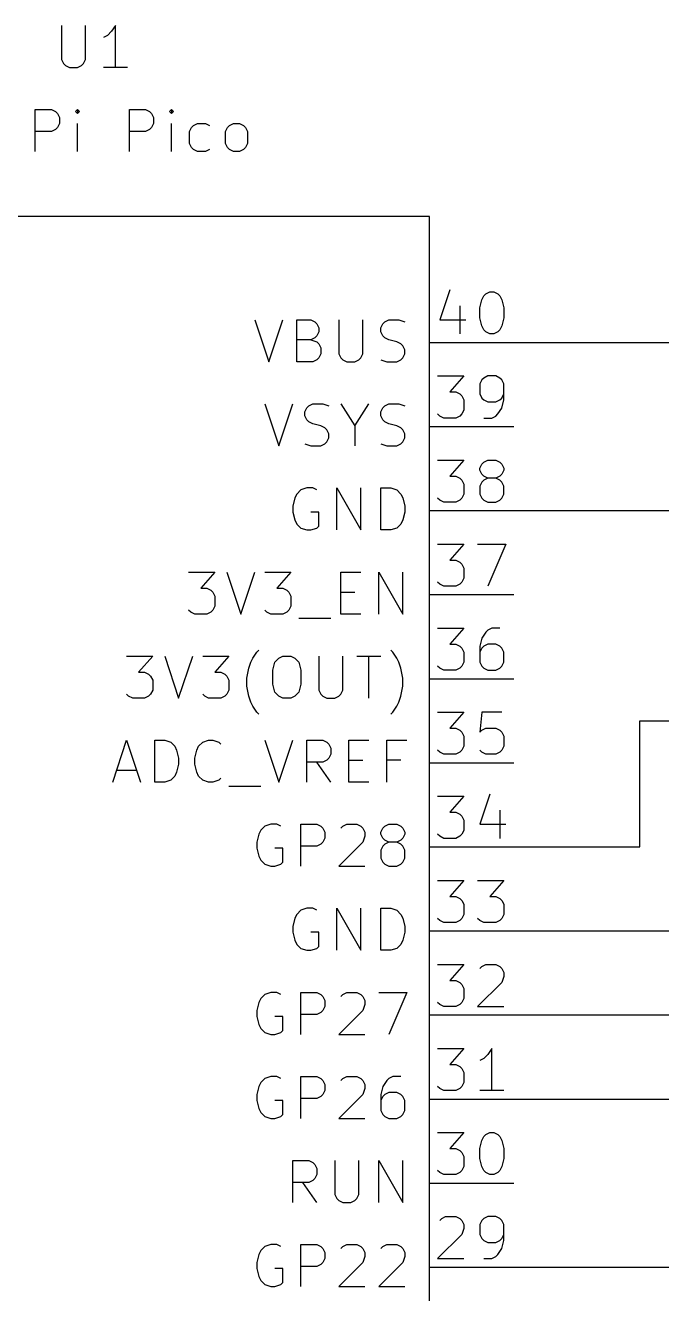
# Model space of a CAD drawing. Extents: x 4.17 to 7.23, y -4.62 to -2.02.
# Drawn here: x 5.719 to 6.476, y -3.532 to -2.023 of the extents above; entities that cross this region are included whole.
import ezdxf

# ---------------------------------------------------------------- set-up
doc = ezdxf.new("R2010")
doc.units = 0
doc.header["$MEASUREMENT"] = 0
doc.layers.add('BLACK', color=7, linetype='CONTINUOUS')

msp = doc.modelspace()

# ---------------------------------------------------------------- linework, layer by layer
at = {"layer": 'BLACK', "linetype": 'CONTINUOUS'}
for p, q in [((5.7619, -2.0228), (5.7619, -2.0633)), ((5.7905, -2.0633), (5.7905, -2.0228)), ((5.8167, -2.0347), (5.8119, -2.0371)), ((5.8214, -2.0299), (5.8167, -2.0347)), ((5.8262, -2.0228), (5.8214, -2.0299)), ((5.8262, -2.0728), (5.8262, -2.0228)), ((5.7619, -2.0633), (5.7643, -2.068)), ((5.7881, -2.068), (5.7905, -2.0633)), ((5.7643, -2.068), (5.7667, -2.0704)), ((5.7667, -2.0704), (5.7714, -2.0728)), ((5.7714, -2.0728), (5.7809, -2.0728)), ((5.7809, -2.0728), (5.7857, -2.0704)), ((5.7857, -2.0704), (5.7881, -2.068)), ((5.8405, -2.0728), (5.8119, -2.0728)), ((5.7309, -2.1728), (5.7309, -2.1228)), ((5.7309, -2.1228), (5.75, -2.1228)), ((5.75, -2.1228), (5.7548, -2.1252)), ((5.7548, -2.1252), (5.7571, -2.1276)), ((5.7809, -2.1228), (5.7786, -2.1252)), ((5.7786, -2.1252), (5.7809, -2.1276)), ((5.7833, -2.1252), (5.7809, -2.1228)), ((5.7809, -2.1228), (5.7809, -2.1276)), ((5.7809, -2.1276), (5.7833, -2.1252)), ((5.8429, -2.1728), (5.8429, -2.1228)), ((5.8429, -2.1228), (5.8619, -2.1228)), ((5.8619, -2.1228), (5.8667, -2.1252)), ((5.8667, -2.1252), (5.869, -2.1276)), ((5.8929, -2.1228), (5.8905, -2.1252)), ((5.8905, -2.1252), (5.8929, -2.1276)), ((5.8952, -2.1252), (5.8929, -2.1228)), ((5.8929, -2.1228), (5.8929, -2.1276)), ((5.8929, -2.1276), (5.8952, -2.1252)), ((5.7571, -2.1276), (5.7595, -2.1323)), ((5.7595, -2.1395), (5.7571, -2.1442)), ((5.7595, -2.1323), (5.7595, -2.1395)), ((5.7809, -2.1728), (5.7809, -2.1395)), ((5.869, -2.1276), (5.8714, -2.1323)), ((5.8714, -2.1395), (5.869, -2.1442)), ((5.8714, -2.1323), (5.8714, -2.1395)), ((5.8929, -2.1728), (5.8929, -2.1395)), ((5.9167, -2.1442), (5.919, -2.1419)), ((5.919, -2.1419), (5.9238, -2.1395)), ((5.9238, -2.1395), (5.9333, -2.1395)), ((5.9333, -2.1395), (5.9381, -2.1419)), ((5.9595, -2.1442), (5.9619, -2.1419)), ((5.9619, -2.1419), (5.9667, -2.1395)), ((5.9667, -2.1395), (5.9738, -2.1395)), ((5.9738, -2.1395), (5.9786, -2.1419)), ((5.9786, -2.1419), (5.981, -2.1442)), ((5.75, -2.149), (5.7309, -2.149)), ((5.7548, -2.1466), (5.75, -2.149)), ((5.7571, -2.1442), (5.7548, -2.1466)), ((5.8619, -2.149), (5.8429, -2.149)), ((5.8667, -2.1466), (5.8619, -2.149)), ((5.869, -2.1442), (5.8667, -2.1466)), ((5.9143, -2.149), (5.9167, -2.1442)), ((5.9143, -2.1633), (5.9143, -2.149)), ((5.9571, -2.149), (5.9595, -2.1442)), ((5.9571, -2.1633), (5.9571, -2.149)), ((5.981, -2.1442), (5.9833, -2.149)), ((5.9833, -2.149), (5.9833, -2.1633)), ((5.9167, -2.168), (5.9143, -2.1633)), ((5.919, -2.1704), (5.9167, -2.168)), ((5.9238, -2.1728), (5.919, -2.1704)), ((5.9381, -2.1704), (5.9333, -2.1728)), ((5.9595, -2.168), (5.9571, -2.1633)), ((5.9619, -2.1704), (5.9595, -2.168)), ((5.9667, -2.1728), (5.9619, -2.1704)), ((5.9786, -2.1704), (5.9738, -2.1728)), ((5.981, -2.168), (5.9786, -2.1704)), ((5.9833, -2.1633), (5.981, -2.168)), ((5.9333, -2.1728), (5.9238, -2.1728)), ((5.9738, -2.1728), (5.9667, -2.1728)), ((6.2, -2.25), (5.4, -2.25)), ((6.2, -4.4), (6.2, -2.25)), ((6.2238, -2.3375), (6.2119, -2.3732)), ((6.2595, -2.3589), (6.2619, -2.3494)), ((6.2619, -2.3494), (6.2643, -2.3446)), ((6.2643, -2.3446), (6.2667, -2.3423)), ((6.2667, -2.3423), (6.2714, -2.3399)), ((6.2714, -2.3399), (6.2762, -2.3399)), ((6.2762, -2.3399), (6.2809, -2.3423)), ((6.2809, -2.3423), (6.2833, -2.3446)), ((6.2833, -2.3446), (6.2857, -2.3494)), ((6.2857, -2.3494), (6.2881, -2.3589)), ((6.2357, -2.3565), (6.2357, -2.3899)), ((6.2595, -2.3708), (6.2595, -2.3589)), ((6.2881, -2.3589), (6.2881, -2.3708)), ((5.9919, -2.3731), (6.0086, -2.4231)), ((6.0086, -2.4231), (6.0252, -2.3731)), ((6.0419, -2.4231), (6.0419, -2.3731)), ((6.0419, -2.3731), (6.0586, -2.3731)), ((6.0586, -2.3731), (6.0633, -2.3755)), ((6.0633, -2.3755), (6.0657, -2.3779)), ((6.0657, -2.3779), (6.0681, -2.3827)), ((6.0681, -2.3827), (6.0681, -2.3874)), ((6.0919, -2.3731), (6.0919, -2.4136)), ((6.1205, -2.4136), (6.1205, -2.3731)), ((6.1419, -2.3827), (6.1443, -2.3779)), ((6.1419, -2.3874), (6.1419, -2.3827)), ((6.1443, -2.3779), (6.1467, -2.3755)), ((6.1467, -2.3755), (6.1514, -2.3731)), ((6.1514, -2.3731), (6.1633, -2.3731)), ((6.1633, -2.3731), (6.1705, -2.3755)), ((6.2119, -2.3732), (6.2429, -2.3732)), ((6.2619, -2.3804), (6.2595, -2.3708)), ((6.2643, -2.3851), (6.2619, -2.3804)), ((6.2857, -2.3804), (6.2833, -2.3851)), ((6.2881, -2.3708), (6.2857, -2.3804)), ((6.0586, -2.3969), (6.0419, -2.3969)), ((6.0633, -2.3946), (6.0586, -2.3969)), ((6.0586, -2.3969), (6.0657, -2.3993)), ((6.0657, -2.3922), (6.0633, -2.3946)), ((6.0681, -2.3874), (6.0657, -2.3922)), ((6.1443, -2.3922), (6.1419, -2.3874)), ((6.1467, -2.3946), (6.1443, -2.3922)), ((6.1514, -2.3969), (6.1467, -2.3946)), ((6.161, -2.3993), (6.1514, -2.3969)), ((6.2667, -2.3875), (6.2643, -2.3851)), ((6.2714, -2.3899), (6.2667, -2.3875)), ((6.2762, -2.3899), (6.2714, -2.3899)), ((6.2809, -2.3875), (6.2762, -2.3899)), ((6.2833, -2.3851), (6.2809, -2.3875)), ((6.0657, -2.3993), (6.0681, -2.4017)), ((6.0681, -2.4017), (6.0705, -2.4065)), ((6.0705, -2.4136), (6.0681, -2.4184)), ((6.0705, -2.4065), (6.0705, -2.4136)), ((6.0919, -2.4136), (6.0943, -2.4184)), ((6.1181, -2.4184), (6.1205, -2.4136)), ((6.1657, -2.4017), (6.161, -2.3993)), ((6.1681, -2.4041), (6.1657, -2.4017)), ((6.1705, -2.4088), (6.1681, -2.4041)), ((6.1681, -2.4184), (6.1705, -2.4136)), ((6.1705, -2.4136), (6.1705, -2.4088)), ((6.2, -2.4), (6.3, -2.4)), ((6.3, -2.4), (6.85, -2.4)), ((6.0609, -2.4231), (6.0419, -2.4231)), ((6.0657, -2.4208), (6.0609, -2.4231)), ((6.0681, -2.4184), (6.0657, -2.4208)), ((6.0943, -2.4184), (6.0967, -2.4208)), ((6.0967, -2.4208), (6.1014, -2.4231)), ((6.1014, -2.4231), (6.1109, -2.4231)), ((6.1109, -2.4231), (6.1157, -2.4208)), ((6.1157, -2.4208), (6.1181, -2.4184)), ((6.1419, -2.4208), (6.149, -2.4231)), ((6.149, -2.4231), (6.161, -2.4231)), ((6.161, -2.4231), (6.1657, -2.4208)), ((6.1657, -2.4208), (6.1681, -2.4184)), ((6.2095, -2.4399), (6.2405, -2.4399)), ((6.2405, -2.4399), (6.2238, -2.4589)), ((6.2643, -2.4423), (6.2619, -2.4446)), ((6.269, -2.4399), (6.2643, -2.4423)), ((6.2786, -2.4399), (6.269, -2.4399)), ((6.2833, -2.4423), (6.2786, -2.4399)), ((6.2857, -2.4446), (6.2833, -2.4423)), ((6.2238, -2.4589), (6.231, -2.4589)), ((6.231, -2.4589), (6.2357, -2.4613)), ((6.2619, -2.4446), (6.2595, -2.4494)), ((6.2595, -2.4494), (6.2595, -2.4613)), ((6.2881, -2.4494), (6.2857, -2.4446)), ((6.2881, -2.4684), (6.2881, -2.4494)), ((6.0038, -2.4731), (6.0205, -2.5231)), ((6.0205, -2.5231), (6.0371, -2.4731)), ((6.0562, -2.4755), (6.061, -2.4731)), ((6.061, -2.4731), (6.0729, -2.4731)), ((6.0729, -2.4731), (6.08, -2.4755)), ((6.0943, -2.4731), (6.1109, -2.4993)), ((6.1109, -2.4993), (6.1276, -2.4731)), ((6.1467, -2.4755), (6.1514, -2.4731)), ((6.1514, -2.4731), (6.1633, -2.4731)), ((6.1633, -2.4731), (6.1705, -2.4755)), ((6.2357, -2.4613), (6.2381, -2.4637)), ((6.2381, -2.4637), (6.2405, -2.4684)), ((6.2405, -2.4684), (6.2405, -2.4804)), ((6.2595, -2.4613), (6.2619, -2.4661)), ((6.2619, -2.4661), (6.2643, -2.4684)), ((6.2643, -2.4684), (6.269, -2.4708)), ((6.269, -2.4708), (6.2786, -2.4708)), ((6.2786, -2.4708), (6.2833, -2.4684)), ((6.2833, -2.4684), (6.2857, -2.4661)), ((6.2857, -2.4661), (6.2881, -2.4613)), ((6.2857, -2.478), (6.2881, -2.4684)), ((6.0514, -2.4827), (6.0538, -2.4779)), ((6.0514, -2.4874), (6.0514, -2.4827)), ((6.0538, -2.4922), (6.0514, -2.4874)), ((6.0538, -2.4779), (6.0562, -2.4755)), ((6.1419, -2.4827), (6.1443, -2.4779)), ((6.1419, -2.4874), (6.1419, -2.4827)), ((6.1443, -2.4922), (6.1419, -2.4874)), ((6.1443, -2.4779), (6.1467, -2.4755)), ((6.2119, -2.4875), (6.2095, -2.4851)), ((6.2167, -2.4899), (6.2119, -2.4875)), ((6.2357, -2.4875), (6.231, -2.4899)), ((6.2381, -2.4851), (6.2357, -2.4875)), ((6.2405, -2.4804), (6.2381, -2.4851)), ((6.2738, -2.4899), (6.2786, -2.4875)), ((6.2786, -2.4875), (6.2809, -2.4851)), ((6.2809, -2.4851), (6.2857, -2.478)), ((6.0562, -2.4946), (6.0538, -2.4922)), ((6.061, -2.4969), (6.0562, -2.4946)), ((6.0705, -2.4993), (6.061, -2.4969)), ((6.0752, -2.5017), (6.0705, -2.4993)), ((6.0776, -2.5041), (6.0752, -2.5017)), ((6.08, -2.5088), (6.0776, -2.5041)), ((6.1109, -2.4993), (6.1109, -2.5231)), ((6.1467, -2.4946), (6.1443, -2.4922)), ((6.1514, -2.4969), (6.1467, -2.4946)), ((6.161, -2.4993), (6.1514, -2.4969)), ((6.1657, -2.5017), (6.161, -2.4993)), ((6.1681, -2.5041), (6.1657, -2.5017)), ((6.1705, -2.5088), (6.1681, -2.5041)), ((6.2, -2.5), (6.3, -2.5)), ((6.231, -2.4899), (6.2167, -2.4899)), ((6.2643, -2.4899), (6.2738, -2.4899)), ((6.0752, -2.5208), (6.0776, -2.5184)), ((6.0776, -2.5184), (6.08, -2.5136)), ((6.08, -2.5136), (6.08, -2.5088)), ((6.1657, -2.5208), (6.1681, -2.5184)), ((6.1681, -2.5184), (6.1705, -2.5136)), ((6.1705, -2.5136), (6.1705, -2.5088)), ((6.0514, -2.5208), (6.0586, -2.5231)), ((6.0586, -2.5231), (6.0705, -2.5231)), ((6.0705, -2.5231), (6.0752, -2.5208)), ((6.1419, -2.5208), (6.149, -2.5231)), ((6.149, -2.5231), (6.161, -2.5231)), ((6.161, -2.5231), (6.1657, -2.5208)), ((6.2095, -2.5399), (6.2405, -2.5399)), ((6.2405, -2.5399), (6.2238, -2.5589)), ((6.2595, -2.5494), (6.2619, -2.5446)), ((6.2595, -2.5518), (6.2595, -2.5494)), ((6.2619, -2.5446), (6.2643, -2.5423)), ((6.2643, -2.5423), (6.269, -2.5399)), ((6.269, -2.5399), (6.2786, -2.5399)), ((6.2786, -2.5399), (6.2833, -2.5423)), ((6.2833, -2.5423), (6.2857, -2.5446)), ((6.2857, -2.5446), (6.2881, -2.5494)), ((6.2881, -2.5494), (6.2881, -2.5518)), ((6.2238, -2.5589), (6.231, -2.5589)), ((6.231, -2.5589), (6.2357, -2.5613)), ((6.2357, -2.5613), (6.2381, -2.5637)), ((6.2381, -2.5637), (6.2405, -2.5684)), ((6.2619, -2.5565), (6.2595, -2.5518)), ((6.2643, -2.5589), (6.2619, -2.5565)), ((6.2643, -2.5637), (6.2619, -2.5661)), ((6.269, -2.5613), (6.2643, -2.5589)), ((6.269, -2.5613), (6.2643, -2.5637)), ((6.2786, -2.5613), (6.269, -2.5613)), ((6.2833, -2.5589), (6.2786, -2.5613)), ((6.2833, -2.5637), (6.2786, -2.5613)), ((6.2857, -2.5565), (6.2833, -2.5589)), ((6.2857, -2.5661), (6.2833, -2.5637)), ((6.2881, -2.5518), (6.2857, -2.5565)), ((6.0467, -2.5755), (6.0419, -2.5803)), ((6.0538, -2.5731), (6.0467, -2.5755)), ((6.0609, -2.5731), (6.0538, -2.5731)), ((6.0657, -2.5755), (6.0609, -2.5731)), ((6.0895, -2.6231), (6.0895, -2.5731)), ((6.0895, -2.5731), (6.1181, -2.6231)), ((6.1181, -2.6231), (6.1181, -2.5731)), ((6.1419, -2.6231), (6.1419, -2.5731)), ((6.1419, -2.5731), (6.1538, -2.5731)), ((6.1538, -2.5731), (6.1609, -2.5755)), ((6.1609, -2.5755), (6.1657, -2.5803)), ((6.2405, -2.5684), (6.2405, -2.5804)), ((6.2619, -2.5661), (6.2595, -2.5708)), ((6.2595, -2.5708), (6.2595, -2.5804)), ((6.2881, -2.5708), (6.2857, -2.5661)), ((6.2881, -2.5804), (6.2881, -2.5708)), ((6.0395, -2.585), (6.0371, -2.5946)), ((6.0371, -2.5946), (6.0371, -2.6017)), ((6.0419, -2.5803), (6.0395, -2.585)), ((6.1657, -2.5803), (6.1681, -2.585)), ((6.1681, -2.585), (6.1705, -2.5946)), ((6.1705, -2.5946), (6.1705, -2.6017)), ((6.2119, -2.5875), (6.2095, -2.5851)), ((6.2167, -2.5899), (6.2119, -2.5875)), ((6.231, -2.5899), (6.2167, -2.5899)), ((6.2357, -2.5875), (6.231, -2.5899)), ((6.2381, -2.5851), (6.2357, -2.5875)), ((6.2405, -2.5804), (6.2381, -2.5851)), ((6.2595, -2.5804), (6.2619, -2.5851)), ((6.2619, -2.5851), (6.2643, -2.5875)), ((6.2643, -2.5875), (6.269, -2.5899)), ((6.269, -2.5899), (6.2786, -2.5899)), ((6.2786, -2.5899), (6.2833, -2.5875)), ((6.2833, -2.5875), (6.2857, -2.5851)), ((6.2857, -2.5851), (6.2881, -2.5804)), ((6.0371, -2.6017), (6.0395, -2.6112)), ((6.0681, -2.6017), (6.0586, -2.6017)), ((6.0681, -2.6184), (6.0681, -2.6017)), ((6.1705, -2.6017), (6.1681, -2.6112)), ((6.2, -2.6), (6.3, -2.6)), ((6.3, -2.6), (6.65, -2.6)), ((6.0395, -2.6112), (6.0419, -2.616)), ((6.0419, -2.616), (6.0467, -2.6208)), ((6.0467, -2.6208), (6.0538, -2.6231)), ((6.0538, -2.6231), (6.0586, -2.6231)), ((6.0586, -2.6231), (6.0657, -2.6208)), ((6.0657, -2.6208), (6.0681, -2.6184)), ((6.1538, -2.6231), (6.1419, -2.6231)), ((6.1609, -2.6208), (6.1538, -2.6231)), ((6.1657, -2.616), (6.1609, -2.6208)), ((6.1681, -2.6112), (6.1657, -2.616)), ((6.2095, -2.6399), (6.2405, -2.6399)), ((6.2405, -2.6399), (6.2238, -2.6589)), ((6.2571, -2.6399), (6.2905, -2.6399)), ((6.2905, -2.6399), (6.269, -2.6899)), ((6.2238, -2.6589), (6.231, -2.6589)), ((6.231, -2.6589), (6.2357, -2.6613)), ((6.2357, -2.6613), (6.2381, -2.6637)), ((6.2381, -2.6637), (6.2405, -2.6684)), ((6.2405, -2.6684), (6.2405, -2.6804)), ((5.9133, -2.6731), (5.9443, -2.6731)), ((5.9443, -2.6731), (5.9276, -2.6922)), ((5.9586, -2.6731), (5.9752, -2.7231)), ((5.9752, -2.7231), (5.9919, -2.6731)), ((6.0038, -2.6731), (6.0348, -2.6731)), ((6.0348, -2.6731), (6.0181, -2.6922)), ((6.0943, -2.7231), (6.0943, -2.6731)), ((6.0943, -2.6731), (6.1181, -2.6731)), ((6.1395, -2.7231), (6.1395, -2.6731)), ((6.1395, -2.6731), (6.1681, -2.7231)), ((6.1681, -2.7231), (6.1681, -2.6731)), ((6.2119, -2.6875), (6.2095, -2.6851)), ((6.2381, -2.6851), (6.2357, -2.6875)), ((6.2405, -2.6804), (6.2381, -2.6851)), ((5.9276, -2.6922), (5.9348, -2.6922)), ((5.9348, -2.6922), (5.9395, -2.6946)), ((5.9395, -2.6946), (5.9419, -2.6969)), ((5.9419, -2.6969), (5.9443, -2.7017)), ((6.0181, -2.6922), (6.0252, -2.6922)), ((6.0252, -2.6922), (6.03, -2.6946)), ((6.03, -2.6946), (6.0324, -2.6969)), ((6.0324, -2.6969), (6.0348, -2.7017)), ((6.0943, -2.6969), (6.111, -2.6969)), ((6.2, -2.7), (6.3, -2.7)), ((6.2167, -2.6899), (6.2119, -2.6875)), ((6.231, -2.6899), (6.2167, -2.6899)), ((6.2357, -2.6875), (6.231, -2.6899)), ((5.9443, -2.7136), (5.9419, -2.7184)), ((5.9443, -2.7017), (5.9443, -2.7136)), ((6.0348, -2.7136), (6.0324, -2.7184)), ((6.0348, -2.7017), (6.0348, -2.7136)), ((5.9157, -2.7208), (5.9133, -2.7184)), ((5.9205, -2.7231), (5.9157, -2.7208)), ((5.9348, -2.7231), (5.9205, -2.7231)), ((5.9395, -2.7208), (5.9348, -2.7231)), ((5.9419, -2.7184), (5.9395, -2.7208)), ((6.0062, -2.7208), (6.0038, -2.7184)), ((6.011, -2.7231), (6.0062, -2.7208)), ((6.0252, -2.7231), (6.011, -2.7231)), ((6.03, -2.7208), (6.0252, -2.7231)), ((6.0324, -2.7184), (6.03, -2.7208)), ((6.0443, -2.7279), (6.0824, -2.7279)), ((6.1181, -2.7231), (6.0943, -2.7231)), ((6.2095, -2.7399), (6.2405, -2.7399)), ((6.2405, -2.7399), (6.2238, -2.7589)), ((6.2667, -2.7446), (6.2619, -2.7518)), ((6.269, -2.7423), (6.2667, -2.7446)), ((6.2738, -2.7399), (6.269, -2.7423)), ((6.2833, -2.7399), (6.2738, -2.7399)), ((6.2238, -2.7589), (6.231, -2.7589)), ((6.231, -2.7589), (6.2357, -2.7613)), ((6.2619, -2.7518), (6.2595, -2.7613)), ((6.269, -2.7589), (6.2643, -2.7613)), ((6.2786, -2.7589), (6.269, -2.7589)), ((6.2833, -2.7613), (6.2786, -2.7589)), ((5.8395, -2.7731), (5.8705, -2.7731)), ((5.8705, -2.7731), (5.8538, -2.7922)), ((5.8848, -2.7731), (5.9014, -2.8231)), ((5.9014, -2.8231), (5.9181, -2.7731)), ((5.93, -2.7731), (5.9609, -2.7731)), ((5.9609, -2.7731), (5.9443, -2.7922)), ((5.9871, -2.7803), (5.9895, -2.7755)), ((5.9895, -2.7755), (5.9943, -2.7684)), ((5.9943, -2.7684), (5.9967, -2.766)), ((6.0157, -2.7803), (6.0205, -2.7755)), ((6.0205, -2.7755), (6.0252, -2.7731)), ((6.0252, -2.7731), (6.0348, -2.7731)), ((6.0348, -2.7731), (6.0395, -2.7755)), ((6.0395, -2.7755), (6.0443, -2.7803)), ((6.0681, -2.7731), (6.0681, -2.8136)), ((6.0967, -2.8136), (6.0967, -2.7731)), ((6.1133, -2.7731), (6.1419, -2.7731)), ((6.1276, -2.8231), (6.1276, -2.7731)), ((6.1562, -2.7684), (6.1538, -2.766)), ((6.1609, -2.7755), (6.1562, -2.7684)), ((6.1633, -2.7803), (6.1609, -2.7755)), ((6.2357, -2.7613), (6.2381, -2.7637)), ((6.2381, -2.7637), (6.2405, -2.7684)), ((6.2405, -2.7684), (6.2405, -2.7804)), ((6.2595, -2.7613), (6.2595, -2.7804)), ((6.2619, -2.7637), (6.2595, -2.7684)), ((6.2643, -2.7613), (6.2619, -2.7637)), ((6.2857, -2.7637), (6.2833, -2.7613)), ((6.2881, -2.7684), (6.2857, -2.7637)), ((6.2881, -2.7804), (6.2881, -2.7684)), ((5.9824, -2.7993), (5.9848, -2.7874)), ((5.9848, -2.7874), (5.9871, -2.7803)), ((6.0133, -2.7898), (6.0157, -2.7803)), ((6.0133, -2.8065), (6.0133, -2.7898)), ((6.0443, -2.7803), (6.0467, -2.7898)), ((6.0467, -2.7898), (6.0467, -2.8065)), ((6.1657, -2.7874), (6.1633, -2.7803)), ((6.1681, -2.7993), (6.1657, -2.7874)), ((6.2119, -2.7875), (6.2095, -2.7851)), ((6.2167, -2.7899), (6.2119, -2.7875)), ((6.231, -2.7899), (6.2167, -2.7899)), ((6.2357, -2.7875), (6.231, -2.7899)), ((6.2381, -2.7851), (6.2357, -2.7875)), ((6.2405, -2.7804), (6.2381, -2.7851)), ((6.2595, -2.7804), (6.2619, -2.7851)), ((6.2619, -2.7851), (6.2643, -2.7875)), ((6.2643, -2.7875), (6.269, -2.7899)), ((6.269, -2.7899), (6.2786, -2.7899)), ((6.2786, -2.7899), (6.2833, -2.7875)), ((6.2833, -2.7875), (6.2857, -2.7851)), ((6.2857, -2.7851), (6.2881, -2.7804)), ((5.8538, -2.7922), (5.8609, -2.7922)), ((5.8609, -2.7922), (5.8657, -2.7946)), ((5.8657, -2.7946), (5.8681, -2.7969)), ((5.8681, -2.7969), (5.8705, -2.8017)), ((5.8705, -2.8017), (5.8705, -2.8136)), ((5.9443, -2.7922), (5.9514, -2.7922)), ((5.9514, -2.7922), (5.9562, -2.7946)), ((5.9562, -2.7946), (5.9586, -2.7969)), ((5.9586, -2.7969), (5.9609, -2.8017)), ((5.9609, -2.8017), (5.9609, -2.8136)), ((5.9824, -2.8088), (5.9824, -2.7993)), ((6.1681, -2.8088), (6.1681, -2.7993)), ((6.2, -2.8), (6.3, -2.8)), ((5.8419, -2.8208), (5.8395, -2.8184)), ((5.8467, -2.8231), (5.8419, -2.8208)), ((5.8657, -2.8208), (5.8609, -2.8231)), ((5.8681, -2.8184), (5.8657, -2.8208)), ((5.8705, -2.8136), (5.8681, -2.8184)), ((5.9324, -2.8208), (5.93, -2.8184)), ((5.9371, -2.8231), (5.9324, -2.8208)), ((5.9562, -2.8208), (5.9514, -2.8231)), ((5.9586, -2.8184), (5.9562, -2.8208)), ((5.9609, -2.8136), (5.9586, -2.8184)), ((5.9848, -2.8208), (5.9824, -2.8088)), ((5.9871, -2.8279), (5.9848, -2.8208)), ((6.0157, -2.816), (6.0133, -2.8065)), ((6.0205, -2.8208), (6.0157, -2.816)), ((6.0252, -2.8231), (6.0205, -2.8208)), ((6.0395, -2.8208), (6.0348, -2.8231)), ((6.0443, -2.816), (6.0395, -2.8208)), ((6.0467, -2.8065), (6.0443, -2.816)), ((6.0681, -2.8136), (6.0705, -2.8184)), ((6.0705, -2.8184), (6.0729, -2.8208)), ((6.0729, -2.8208), (6.0776, -2.8231)), ((6.0871, -2.8231), (6.0919, -2.8208)), ((6.0919, -2.8208), (6.0943, -2.8184)), ((6.0943, -2.8184), (6.0967, -2.8136)), ((6.1633, -2.8279), (6.1657, -2.8208)), ((6.1657, -2.8208), (6.1681, -2.8088)), ((5.8609, -2.8231), (5.8467, -2.8231)), ((5.9514, -2.8231), (5.9371, -2.8231)), ((5.9895, -2.8327), (5.9871, -2.8279)), ((5.9943, -2.8398), (5.9895, -2.8327)), ((6.0348, -2.8231), (6.0252, -2.8231)), ((6.0776, -2.8231), (6.0871, -2.8231)), ((6.1562, -2.8398), (6.1609, -2.8327)), ((6.1609, -2.8327), (6.1633, -2.8279)), ((5.9967, -2.8422), (5.9943, -2.8398)), ((6.1538, -2.8422), (6.1562, -2.8398)), ((6.2095, -2.8399), (6.2405, -2.8399)), ((6.2405, -2.8399), (6.2238, -2.8589)), ((6.2619, -2.8399), (6.2595, -2.8637)), ((6.2857, -2.8399), (6.2619, -2.8399)), ((6.45, -2.85), (6.85, -2.85)), ((6.45, -3), (6.45, -2.85)), ((6.2238, -2.8589), (6.231, -2.8589)), ((6.231, -2.8589), (6.2357, -2.8613)), ((6.2357, -2.8613), (6.2381, -2.8637)), ((6.2381, -2.8637), (6.2405, -2.8684)), ((6.2595, -2.8637), (6.2619, -2.8613)), ((6.2619, -2.8613), (6.2667, -2.8589)), ((6.2667, -2.8589), (6.2786, -2.8589)), ((6.2786, -2.8589), (6.2833, -2.8613)), ((6.2833, -2.8613), (6.2857, -2.8637)), ((6.2857, -2.8637), (6.2881, -2.8684)), ((5.8229, -2.9231), (5.8395, -2.8731)), ((5.8395, -2.8731), (5.8562, -2.9231)), ((5.8729, -2.9231), (5.8729, -2.8731)), ((5.8729, -2.8731), (5.8848, -2.8731)), ((5.8848, -2.8731), (5.8919, -2.8755)), ((5.8919, -2.8755), (5.8967, -2.8803)), ((5.8967, -2.8803), (5.899, -2.885)), ((5.9229, -2.885), (5.9252, -2.8803)), ((5.9252, -2.8803), (5.93, -2.8755)), ((5.93, -2.8755), (5.9371, -2.8731)), ((5.9371, -2.8731), (5.9419, -2.8731)), ((5.9419, -2.8731), (5.949, -2.8755)), ((5.949, -2.8755), (5.9514, -2.8779)), ((6.0038, -2.8731), (6.0205, -2.9231)), ((6.0205, -2.9231), (6.0371, -2.8731)), ((6.0538, -2.9231), (6.0538, -2.8731)), ((6.0538, -2.8731), (6.0729, -2.8731)), ((6.0729, -2.8731), (6.0776, -2.8755)), ((6.0776, -2.8755), (6.08, -2.8779)), ((6.08, -2.8779), (6.0824, -2.8827)), ((6.1038, -2.9231), (6.1038, -2.8731)), ((6.1038, -2.8731), (6.1276, -2.8731)), ((6.149, -2.9231), (6.149, -2.8731)), ((6.149, -2.8731), (6.1729, -2.8731)), ((6.2405, -2.8804), (6.2381, -2.8851)), ((6.2405, -2.8684), (6.2405, -2.8804)), ((6.2881, -2.8804), (6.2857, -2.8851)), ((6.2881, -2.8684), (6.2881, -2.8804)), ((5.899, -2.885), (5.9014, -2.8946)), ((5.9014, -2.8946), (5.9014, -2.9017)), ((5.9205, -2.8946), (5.9229, -2.885)), ((5.9205, -2.9017), (5.9205, -2.8946)), ((6.08, -2.8946), (6.0776, -2.8969)), ((6.0824, -2.8898), (6.08, -2.8946)), ((6.0824, -2.8827), (6.0824, -2.8898)), ((6.2119, -2.8875), (6.2095, -2.8851)), ((6.2167, -2.8899), (6.2119, -2.8875)), ((6.231, -2.8899), (6.2167, -2.8899)), ((6.2357, -2.8875), (6.231, -2.8899)), ((6.2381, -2.8851), (6.2357, -2.8875)), ((6.2619, -2.8875), (6.2595, -2.8851)), ((6.2667, -2.8899), (6.2619, -2.8875)), ((6.2786, -2.8899), (6.2667, -2.8899)), ((6.2833, -2.8875), (6.2786, -2.8899)), ((6.2857, -2.8851), (6.2833, -2.8875)), ((5.8276, -2.9088), (5.8514, -2.9088)), ((5.899, -2.9112), (5.8967, -2.916)), ((5.9014, -2.9017), (5.899, -2.9112)), ((5.9229, -2.9112), (5.9205, -2.9017)), ((5.9252, -2.916), (5.9229, -2.9112)), ((6.0729, -2.8993), (6.0538, -2.8993)), ((6.0824, -2.9231), (6.0657, -2.8993)), ((6.0776, -2.8969), (6.0729, -2.8993)), ((6.1038, -2.8969), (6.1205, -2.8969)), ((6.1657, -2.8969), (6.149, -2.8969)), ((6.2, -2.9), (6.3, -2.9)), ((5.8848, -2.9231), (5.8729, -2.9231)), ((5.8919, -2.9208), (5.8848, -2.9231)), ((5.8967, -2.916), (5.8919, -2.9208)), ((5.93, -2.9208), (5.9252, -2.916)), ((5.9371, -2.9231), (5.93, -2.9208)), ((5.9419, -2.9231), (5.9371, -2.9231)), ((5.949, -2.9208), (5.9419, -2.9231)), ((5.9514, -2.9184), (5.949, -2.9208)), ((6.1276, -2.9231), (6.1038, -2.9231)), ((5.961, -2.9279), (5.999, -2.9279)), ((6.2095, -2.9399), (6.2405, -2.9399)), ((6.2405, -2.9399), (6.2238, -2.9589)), ((6.2714, -2.9375), (6.2595, -2.9732)), ((6.2833, -2.9565), (6.2833, -2.9899)), ((6.2238, -2.9589), (6.231, -2.9589)), ((6.231, -2.9589), (6.2357, -2.9613)), ((6.2357, -2.9613), (6.2381, -2.9637)), ((6.2381, -2.9637), (6.2405, -2.9684)), ((6.2405, -2.9684), (6.2405, -2.9804)), ((5.9967, -2.985), (5.9943, -2.9946)), ((5.999, -2.9803), (5.9967, -2.985)), ((6.0038, -2.9755), (5.999, -2.9803)), ((6.011, -2.9731), (6.0038, -2.9755)), ((6.0181, -2.9731), (6.011, -2.9731)), ((6.0229, -2.9755), (6.0181, -2.9731)), ((6.0467, -3.0231), (6.0467, -2.9731)), ((6.0467, -2.9731), (6.0657, -2.9731)), ((6.0657, -2.9731), (6.0705, -2.9755)), ((6.0705, -2.9755), (6.0729, -2.9779)), ((6.0729, -2.9779), (6.0752, -2.9827)), ((6.0752, -2.9827), (6.0752, -2.9898)), ((6.0943, -2.9779), (6.0967, -2.9755)), ((6.0967, -2.9755), (6.1014, -2.9731)), ((6.1014, -2.9731), (6.1133, -2.9731)), ((6.1133, -2.9731), (6.1181, -2.9755)), ((6.1181, -2.9755), (6.1205, -2.9779)), ((6.1205, -2.9779), (6.1229, -2.9827)), ((6.1229, -2.9827), (6.1229, -2.9874)), ((6.1419, -2.9827), (6.1443, -2.9779)), ((6.1419, -2.985), (6.1419, -2.9827)), ((6.1443, -2.9898), (6.1419, -2.985)), ((6.1443, -2.9779), (6.1467, -2.9755)), ((6.1467, -2.9755), (6.1514, -2.9731)), ((6.1514, -2.9731), (6.161, -2.9731)), ((6.161, -2.9731), (6.1657, -2.9755)), ((6.1657, -2.9755), (6.1681, -2.9779)), ((6.1681, -2.9779), (6.1705, -2.9827)), ((6.1705, -2.985), (6.1681, -2.9898)), ((6.1705, -2.9827), (6.1705, -2.985)), ((6.2119, -2.9875), (6.2095, -2.9851)), ((6.2381, -2.9851), (6.2357, -2.9875)), ((6.2405, -2.9804), (6.2381, -2.9851)), ((6.2595, -2.9732), (6.2905, -2.9732)), ((5.9943, -2.9946), (5.9943, -3.0017)), ((5.9943, -3.0017), (5.9967, -3.0112)), ((6.0252, -3.0017), (6.0157, -3.0017)), ((6.0252, -3.0184), (6.0252, -3.0017)), ((6.0657, -2.9993), (6.0467, -2.9993)), ((6.0705, -2.9969), (6.0657, -2.9993)), ((6.0729, -2.9946), (6.0705, -2.9969)), ((6.0752, -2.9898), (6.0729, -2.9946)), ((6.1205, -2.9946), (6.0919, -3.0231)), ((6.1229, -2.9874), (6.1205, -2.9946)), ((6.1443, -2.9993), (6.1419, -3.0041)), ((6.1467, -2.9922), (6.1443, -2.9898)), ((6.1467, -2.9969), (6.1443, -2.9993)), ((6.1514, -2.9946), (6.1467, -2.9922)), ((6.1514, -2.9946), (6.1467, -2.9969)), ((6.161, -2.9946), (6.1514, -2.9946)), ((6.1657, -2.9922), (6.161, -2.9946)), ((6.1657, -2.9969), (6.161, -2.9946)), ((6.1681, -2.9898), (6.1657, -2.9922)), ((6.1681, -2.9993), (6.1657, -2.9969)), ((6.1705, -3.0041), (6.1681, -2.9993)), ((6.2, -3), (6.3, -3)), ((6.2167, -2.9899), (6.2119, -2.9875)), ((6.231, -2.9899), (6.2167, -2.9899)), ((6.2357, -2.9875), (6.231, -2.9899)), ((6.3, -3), (6.45, -3)), ((5.9967, -3.0112), (5.999, -3.016)), ((5.999, -3.016), (6.0038, -3.0208)), ((6.1419, -3.0041), (6.1419, -3.0136)), ((6.1419, -3.0136), (6.1443, -3.0184)), ((6.1681, -3.0184), (6.1705, -3.0136)), ((6.1705, -3.0136), (6.1705, -3.0041)), ((6.0038, -3.0208), (6.011, -3.0231)), ((6.011, -3.0231), (6.0157, -3.0231)), ((6.0157, -3.0231), (6.0229, -3.0208)), ((6.0229, -3.0208), (6.0252, -3.0184)), ((6.0919, -3.0231), (6.1229, -3.0231)), ((6.1443, -3.0184), (6.1467, -3.0208)), ((6.1467, -3.0208), (6.1514, -3.0231)), ((6.1514, -3.0231), (6.161, -3.0231)), ((6.161, -3.0231), (6.1657, -3.0208)), ((6.1657, -3.0208), (6.1681, -3.0184)), ((6.2095, -3.0399), (6.2405, -3.0399)), ((6.2405, -3.0399), (6.2238, -3.0589)), ((6.2571, -3.0399), (6.2881, -3.0399)), ((6.2881, -3.0399), (6.2714, -3.0589)), ((6.2238, -3.0589), (6.231, -3.0589)), ((6.231, -3.0589), (6.2357, -3.0613)), ((6.2357, -3.0613), (6.2381, -3.0637)), ((6.2714, -3.0589), (6.2786, -3.0589)), ((6.2786, -3.0589), (6.2833, -3.0613)), ((6.2833, -3.0613), (6.2857, -3.0637)), ((6.0467, -3.0755), (6.0419, -3.0803)), ((6.0538, -3.0731), (6.0467, -3.0755)), ((6.0609, -3.0731), (6.0538, -3.0731)), ((6.0657, -3.0755), (6.0609, -3.0731)), ((6.0895, -3.1231), (6.0895, -3.0731)), ((6.0895, -3.0731), (6.1181, -3.1231)), ((6.1181, -3.1231), (6.1181, -3.0731)), ((6.1419, -3.1231), (6.1419, -3.0731)), ((6.1419, -3.0731), (6.1538, -3.0731)), ((6.1538, -3.0731), (6.1609, -3.0755)), ((6.1609, -3.0755), (6.1657, -3.0803)), ((6.2381, -3.0637), (6.2405, -3.0684)), ((6.2405, -3.0684), (6.2405, -3.0804)), ((6.2857, -3.0637), (6.2881, -3.0684)), ((6.2881, -3.0684), (6.2881, -3.0804)), ((6.0395, -3.085), (6.0371, -3.0946)), ((6.0419, -3.0803), (6.0395, -3.085)), ((6.1657, -3.0803), (6.1681, -3.085)), ((6.1681, -3.085), (6.1705, -3.0946)), ((6.2119, -3.0875), (6.2095, -3.0851)), ((6.2167, -3.0899), (6.2119, -3.0875)), ((6.231, -3.0899), (6.2167, -3.0899)), ((6.2357, -3.0875), (6.231, -3.0899)), ((6.2381, -3.0851), (6.2357, -3.0875)), ((6.2405, -3.0804), (6.2381, -3.0851)), ((6.2595, -3.0875), (6.2571, -3.0851)), ((6.2643, -3.0899), (6.2595, -3.0875)), ((6.2786, -3.0899), (6.2643, -3.0899)), ((6.2833, -3.0875), (6.2786, -3.0899)), ((6.2857, -3.0851), (6.2833, -3.0875)), ((6.2881, -3.0804), (6.2857, -3.0851)), ((6.0371, -3.0946), (6.0371, -3.1017)), ((6.0371, -3.1017), (6.0395, -3.1112)), ((6.0681, -3.1017), (6.0586, -3.1017)), ((6.0681, -3.1184), (6.0681, -3.1017)), ((6.1705, -3.1017), (6.1681, -3.1112)), ((6.1705, -3.0946), (6.1705, -3.1017)), ((6.2, -3.1), (6.3, -3.1)), ((6.3, -3.1), (6.85, -3.1)), ((6.0395, -3.1112), (6.0419, -3.116)), ((6.0419, -3.116), (6.0467, -3.1208)), ((6.0467, -3.1208), (6.0538, -3.1231)), ((6.0586, -3.1231), (6.0657, -3.1208)), ((6.0657, -3.1208), (6.0681, -3.1184)), ((6.1609, -3.1208), (6.1538, -3.1231)), ((6.1657, -3.116), (6.1609, -3.1208)), ((6.1681, -3.1112), (6.1657, -3.116)), ((6.0538, -3.1231), (6.0586, -3.1231)), ((6.1538, -3.1231), (6.1419, -3.1231)), ((6.2095, -3.1399), (6.2405, -3.1399)), ((6.2405, -3.1399), (6.2238, -3.1589)), ((6.2595, -3.1446), (6.2619, -3.1423)), ((6.2619, -3.1423), (6.2667, -3.1399)), ((6.2667, -3.1399), (6.2786, -3.1399)), ((6.2786, -3.1399), (6.2833, -3.1423)), ((6.2833, -3.1423), (6.2857, -3.1446)), ((6.2857, -3.1446), (6.2881, -3.1494)), ((6.2881, -3.1494), (6.2881, -3.1542)), ((6.2238, -3.1589), (6.231, -3.1589)), ((6.231, -3.1589), (6.2357, -3.1613)), ((6.2357, -3.1613), (6.2381, -3.1637)), ((6.2381, -3.1637), (6.2405, -3.1684)), ((6.2857, -3.1613), (6.2571, -3.1899)), ((6.2881, -3.1542), (6.2857, -3.1613)), ((5.999, -3.1803), (5.9967, -3.185)), ((6.0038, -3.1755), (5.999, -3.1803)), ((6.011, -3.1731), (6.0038, -3.1755)), ((6.0181, -3.1731), (6.011, -3.1731)), ((6.0229, -3.1755), (6.0181, -3.1731)), ((6.0467, -3.2231), (6.0467, -3.1731)), ((6.0467, -3.1731), (6.0657, -3.1731)), ((6.0657, -3.1731), (6.0705, -3.1755)), ((6.0705, -3.1755), (6.0729, -3.1779)), ((6.0729, -3.1779), (6.0752, -3.1827)), ((6.0752, -3.1827), (6.0752, -3.1898)), ((6.0943, -3.1779), (6.0967, -3.1755)), ((6.0967, -3.1755), (6.1014, -3.1731)), ((6.1014, -3.1731), (6.1133, -3.1731)), ((6.1133, -3.1731), (6.1181, -3.1755)), ((6.1181, -3.1755), (6.1205, -3.1779)), ((6.1205, -3.1779), (6.1229, -3.1827)), ((6.1229, -3.1827), (6.1229, -3.1874)), ((6.1395, -3.1731), (6.1729, -3.1731)), ((6.1729, -3.1731), (6.1514, -3.2231)), ((6.2405, -3.1804), (6.2381, -3.1851)), ((6.2405, -3.1684), (6.2405, -3.1804)), ((5.9967, -3.185), (5.9943, -3.1946)), ((5.9943, -3.1946), (5.9943, -3.2017)), ((6.0705, -3.1969), (6.0657, -3.1993)), ((6.0729, -3.1946), (6.0705, -3.1969)), ((6.0752, -3.1898), (6.0729, -3.1946)), ((6.1205, -3.1946), (6.0919, -3.2231)), ((6.1229, -3.1874), (6.1205, -3.1946)), ((6.2119, -3.1875), (6.2095, -3.1851)), ((6.2167, -3.1899), (6.2119, -3.1875)), ((6.231, -3.1899), (6.2167, -3.1899)), ((6.2357, -3.1875), (6.231, -3.1899)), ((6.2381, -3.1851), (6.2357, -3.1875)), ((6.2571, -3.1899), (6.2881, -3.1899)), ((5.9943, -3.2017), (5.9967, -3.2112)), ((5.9967, -3.2112), (5.999, -3.216)), ((6.0252, -3.2017), (6.0157, -3.2017)), ((6.0252, -3.2184), (6.0252, -3.2017)), ((6.0657, -3.1993), (6.0467, -3.1993)), ((6.2, -3.2), (6.3, -3.2)), ((6.3, -3.2), (6.85, -3.2)), ((5.999, -3.216), (6.0038, -3.2208)), ((6.0038, -3.2208), (6.011, -3.2231)), ((6.011, -3.2231), (6.0157, -3.2231)), ((6.0157, -3.2231), (6.0229, -3.2208)), ((6.0229, -3.2208), (6.0252, -3.2184)), ((6.0919, -3.2231), (6.1229, -3.2231)), ((6.2095, -3.2399), (6.2405, -3.2399)), ((6.2405, -3.2399), (6.2238, -3.2589)), ((6.2738, -3.2399), (6.269, -3.247)), ((6.2738, -3.2899), (6.2738, -3.2399)), ((6.2643, -3.2518), (6.2595, -3.2542)), ((6.269, -3.247), (6.2643, -3.2518)), ((6.011, -3.2731), (6.0038, -3.2755)), ((6.0181, -3.2731), (6.011, -3.2731)), ((6.0229, -3.2755), (6.0181, -3.2731)), ((6.0467, -3.3231), (6.0467, -3.2731)), ((6.0467, -3.2731), (6.0657, -3.2731)), ((6.0657, -3.2731), (6.0705, -3.2755)), ((6.0967, -3.2755), (6.1014, -3.2731)), ((6.1014, -3.2731), (6.1133, -3.2731)), ((6.1133, -3.2731), (6.1181, -3.2755)), ((6.1562, -3.2731), (6.1514, -3.2755)), ((6.1657, -3.2731), (6.1562, -3.2731)), ((6.2238, -3.2589), (6.231, -3.2589)), ((6.231, -3.2589), (6.2357, -3.2613)), ((6.2357, -3.2613), (6.2381, -3.2637)), ((6.2381, -3.2637), (6.2405, -3.2684)), ((6.2405, -3.2684), (6.2405, -3.2804)), ((5.9967, -3.285), (5.9943, -3.2946)), ((5.999, -3.2803), (5.9967, -3.285)), ((6.0038, -3.2755), (5.999, -3.2803)), ((6.0705, -3.2755), (6.0729, -3.2779)), ((6.0729, -3.2779), (6.0752, -3.2827)), ((6.0752, -3.2827), (6.0752, -3.2898)), ((6.0943, -3.2779), (6.0967, -3.2755)), ((6.1181, -3.2755), (6.1205, -3.2779)), ((6.1205, -3.2779), (6.1229, -3.2827)), ((6.1229, -3.2874), (6.1205, -3.2946)), ((6.1229, -3.2827), (6.1229, -3.2874)), ((6.1443, -3.285), (6.1419, -3.2946)), ((6.149, -3.2779), (6.1443, -3.285)), ((6.1514, -3.2755), (6.149, -3.2779)), ((6.2119, -3.2875), (6.2095, -3.2851)), ((6.2167, -3.2899), (6.2119, -3.2875)), ((6.2357, -3.2875), (6.231, -3.2899)), ((6.2381, -3.2851), (6.2357, -3.2875)), ((6.2405, -3.2804), (6.2381, -3.2851)), ((5.9943, -3.2946), (5.9943, -3.3017)), ((5.9943, -3.3017), (5.9967, -3.3112)), ((6.0252, -3.3017), (6.0157, -3.3017)), ((6.0252, -3.3184), (6.0252, -3.3017)), ((6.0657, -3.2993), (6.0467, -3.2993)), ((6.0705, -3.2969), (6.0657, -3.2993)), ((6.0729, -3.2946), (6.0705, -3.2969)), ((6.0752, -3.2898), (6.0729, -3.2946)), ((6.1205, -3.2946), (6.0919, -3.3231)), ((6.1419, -3.2946), (6.1419, -3.3136)), ((6.1443, -3.2969), (6.1419, -3.3017)), ((6.1467, -3.2946), (6.1443, -3.2969)), ((6.1514, -3.2922), (6.1467, -3.2946)), ((6.161, -3.2922), (6.1514, -3.2922)), ((6.1657, -3.2946), (6.161, -3.2922)), ((6.1681, -3.2969), (6.1657, -3.2946)), ((6.1705, -3.3017), (6.1681, -3.2969)), ((6.1705, -3.3136), (6.1705, -3.3017)), ((6.2, -3.3), (6.3, -3.3)), ((6.231, -3.2899), (6.2167, -3.2899)), ((6.2881, -3.2899), (6.2595, -3.2899)), ((6.3, -3.3), (6.85, -3.3)), ((5.9967, -3.3112), (5.999, -3.316)), ((5.999, -3.316), (6.0038, -3.3208)), ((6.0229, -3.3208), (6.0252, -3.3184)), ((6.1419, -3.3136), (6.1443, -3.3184)), ((6.1443, -3.3184), (6.1467, -3.3208)), ((6.1657, -3.3208), (6.1681, -3.3184)), ((6.1681, -3.3184), (6.1705, -3.3136)), ((6.0038, -3.3208), (6.011, -3.3231)), ((6.011, -3.3231), (6.0157, -3.3231)), ((6.0157, -3.3231), (6.0229, -3.3208)), ((6.0919, -3.3231), (6.1229, -3.3231)), ((6.1467, -3.3208), (6.1514, -3.3231)), ((6.1514, -3.3231), (6.161, -3.3231)), ((6.161, -3.3231), (6.1657, -3.3208)), ((6.2095, -3.3399), (6.2405, -3.3399)), ((6.2405, -3.3399), (6.2238, -3.3589)), ((6.2619, -3.3494), (6.2643, -3.3446)), ((6.2643, -3.3446), (6.2667, -3.3423)), ((6.2667, -3.3423), (6.2714, -3.3399)), ((6.2714, -3.3399), (6.2762, -3.3399)), ((6.2762, -3.3399), (6.2809, -3.3423)), ((6.2809, -3.3423), (6.2833, -3.3446)), ((6.2833, -3.3446), (6.2857, -3.3494)), ((6.2238, -3.3589), (6.231, -3.3589)), ((6.231, -3.3589), (6.2357, -3.3613)), ((6.2357, -3.3613), (6.2381, -3.3637)), ((6.2381, -3.3637), (6.2405, -3.3684)), ((6.2595, -3.3589), (6.2619, -3.3494)), ((6.2595, -3.3708), (6.2595, -3.3589)), ((6.2857, -3.3494), (6.2881, -3.3589)), ((6.2881, -3.3589), (6.2881, -3.3708)), ((6.0371, -3.4231), (6.0371, -3.3731)), ((6.0371, -3.3731), (6.0562, -3.3731)), ((6.0562, -3.3731), (6.0609, -3.3755)), ((6.0609, -3.3755), (6.0633, -3.3779)), ((6.0633, -3.3779), (6.0657, -3.3827)), ((6.0871, -3.3731), (6.0871, -3.4136)), ((6.1157, -3.4136), (6.1157, -3.3731)), ((6.1395, -3.4231), (6.1395, -3.3731)), ((6.1395, -3.3731), (6.1681, -3.4231)), ((6.1681, -3.4231), (6.1681, -3.3731)), ((6.2405, -3.3684), (6.2405, -3.3804)), ((6.2619, -3.3804), (6.2595, -3.3708)), ((6.2881, -3.3708), (6.2857, -3.3804)), ((6.0633, -3.3946), (6.0609, -3.3969)), ((6.0657, -3.3898), (6.0633, -3.3946)), ((6.0657, -3.3827), (6.0657, -3.3898)), ((6.2119, -3.3875), (6.2095, -3.3851)), ((6.2167, -3.3899), (6.2119, -3.3875)), ((6.231, -3.3899), (6.2167, -3.3899)), ((6.2357, -3.3875), (6.231, -3.3899)), ((6.2381, -3.3851), (6.2357, -3.3875)), ((6.2405, -3.3804), (6.2381, -3.3851)), ((6.2643, -3.3851), (6.2619, -3.3804)), ((6.2667, -3.3875), (6.2643, -3.3851)), ((6.2714, -3.3899), (6.2667, -3.3875)), ((6.2762, -3.3899), (6.2714, -3.3899)), ((6.2809, -3.3875), (6.2762, -3.3899)), ((6.2833, -3.3851), (6.2809, -3.3875)), ((6.2857, -3.3804), (6.2833, -3.3851)), ((6.0562, -3.3993), (6.0371, -3.3993)), ((6.0657, -3.4231), (6.049, -3.3993)), ((6.0609, -3.3969), (6.0562, -3.3993)), ((6.2, -3.4), (6.3, -3.4)), ((6.0871, -3.4136), (6.0895, -3.4184)), ((6.0895, -3.4184), (6.0919, -3.4208)), ((6.0919, -3.4208), (6.0967, -3.4231)), ((6.0967, -3.4231), (6.1062, -3.4231)), ((6.1062, -3.4231), (6.1109, -3.4208)), ((6.1109, -3.4208), (6.1133, -3.4184)), ((6.1133, -3.4184), (6.1157, -3.4136)), ((6.2119, -3.4446), (6.2143, -3.4423)), ((6.2143, -3.4423), (6.219, -3.4399)), ((6.219, -3.4399), (6.231, -3.4399)), ((6.231, -3.4399), (6.2357, -3.4423)), ((6.2357, -3.4423), (6.2381, -3.4446)), ((6.2381, -3.4446), (6.2405, -3.4494)), ((6.2405, -3.4542), (6.2381, -3.4613)), ((6.2405, -3.4494), (6.2405, -3.4542)), ((6.2619, -3.4446), (6.2595, -3.4494)), ((6.2595, -3.4494), (6.2595, -3.4613)), ((6.2643, -3.4423), (6.2619, -3.4446)), ((6.269, -3.4399), (6.2643, -3.4423)), ((6.2786, -3.4399), (6.269, -3.4399)), ((6.2833, -3.4423), (6.2786, -3.4399)), ((6.2857, -3.4446), (6.2833, -3.4423)), ((6.2881, -3.4494), (6.2857, -3.4446)), ((6.2881, -3.4684), (6.2881, -3.4494)), ((6.2381, -3.4613), (6.2095, -3.4899)), ((6.2595, -3.4613), (6.2619, -3.4661)), ((6.2619, -3.4661), (6.2643, -3.4684)), ((6.2643, -3.4684), (6.269, -3.4708)), ((6.2786, -3.4708), (6.2833, -3.4684)), ((6.2833, -3.4684), (6.2857, -3.4661)), ((6.2857, -3.4661), (6.2881, -3.4613)), ((6.2857, -3.478), (6.2881, -3.4684)), ((5.9967, -3.485), (5.9943, -3.4946)), ((5.999, -3.4803), (5.9967, -3.485)), ((6.0038, -3.4755), (5.999, -3.4803)), ((6.011, -3.4731), (6.0038, -3.4755)), ((6.0181, -3.4731), (6.011, -3.4731)), ((6.0229, -3.4755), (6.0181, -3.4731)), ((6.0467, -3.5231), (6.0467, -3.4731)), ((6.0467, -3.4731), (6.0657, -3.4731)), ((6.0657, -3.4731), (6.0705, -3.4755)), ((6.0705, -3.4755), (6.0729, -3.4779)), ((6.0729, -3.4779), (6.0752, -3.4827)), ((6.0752, -3.4827), (6.0752, -3.4898)), ((6.0943, -3.4779), (6.0967, -3.4755)), ((6.0967, -3.4755), (6.1014, -3.4731)), ((6.1014, -3.4731), (6.1133, -3.4731)), ((6.1133, -3.4731), (6.1181, -3.4755)), ((6.1181, -3.4755), (6.1205, -3.4779)), ((6.1205, -3.4779), (6.1229, -3.4827)), ((6.1229, -3.4827), (6.1229, -3.4874)), ((6.1419, -3.4779), (6.1443, -3.4755)), ((6.1443, -3.4755), (6.149, -3.4731)), ((6.149, -3.4731), (6.161, -3.4731)), ((6.161, -3.4731), (6.1657, -3.4755)), ((6.1657, -3.4755), (6.1681, -3.4779)), ((6.1681, -3.4779), (6.1705, -3.4827)), ((6.1705, -3.4827), (6.1705, -3.4874)), ((6.269, -3.4708), (6.2786, -3.4708)), ((6.2809, -3.4851), (6.2857, -3.478)), ((5.9943, -3.4946), (5.9943, -3.5017)), ((6.0657, -3.4993), (6.0467, -3.4993)), ((6.0705, -3.4969), (6.0657, -3.4993)), ((6.0729, -3.4946), (6.0705, -3.4969)), ((6.0752, -3.4898), (6.0729, -3.4946)), ((6.1205, -3.4946), (6.0919, -3.5231)), ((6.1229, -3.4874), (6.1205, -3.4946)), ((6.1681, -3.4946), (6.1395, -3.5231)), ((6.1705, -3.4874), (6.1681, -3.4946)), ((6.2, -3.5), (6.3, -3.5)), ((6.2095, -3.4899), (6.2405, -3.4899)), ((6.2643, -3.4899), (6.2738, -3.4899)), ((6.2738, -3.4899), (6.2786, -3.4875)), ((6.2786, -3.4875), (6.2809, -3.4851)), ((6.3, -3.5), (6.55, -3.5)), ((5.9943, -3.5017), (5.9967, -3.5112)), ((5.9967, -3.5112), (5.999, -3.516)), ((6.0252, -3.5017), (6.0157, -3.5017)), ((6.0252, -3.5184), (6.0252, -3.5017)), ((5.999, -3.516), (6.0038, -3.5208)), ((6.0038, -3.5208), (6.011, -3.5231)), ((6.011, -3.5231), (6.0157, -3.5231)), ((6.0157, -3.5231), (6.0229, -3.5208)), ((6.0229, -3.5208), (6.0252, -3.5184)), ((6.0919, -3.5231), (6.1229, -3.5231)), ((6.1395, -3.5231), (6.1705, -3.5231))]:
    msp.add_line(p, q, dxfattribs=at)

doc.saveas('drawing.dxf')
